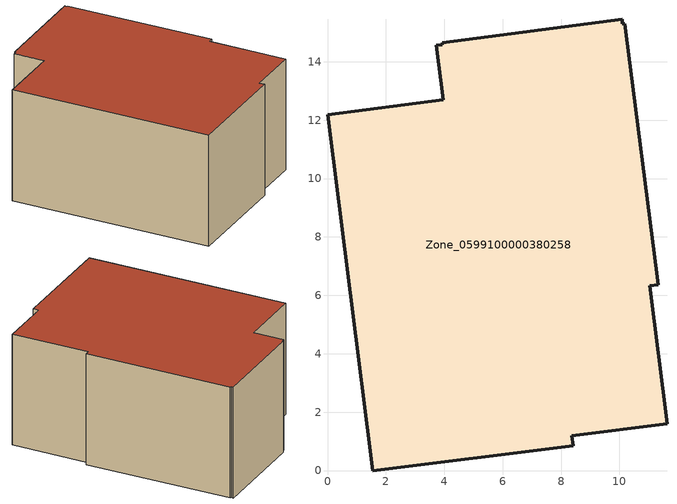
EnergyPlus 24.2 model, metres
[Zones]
Zone_0599100000380258
 floor ground (C_G): 3.92,14.65 10.09,15.45 10.1,15.3 10.18,15.31 11.32,6.37 11.03,6.32 11.63,1.61 8.37,1.2 8.41,0.85 1.55,0 0,12.19 3.96,12.69 3.72,14.56 3.94,14.59 z0
 wall outside (C_F): 1.55,0 8.41,0.85 8.37,1.2 11.63,1.61 11.03,6.32 11.32,6.37 10.18,15.31 10.1,15.3 10.09,15.45 3.92,14.65 3.94,14.59 3.72,14.56 3.96,12.69 0,12.19 1.55,0 z0:6.96
 roof outside (C_R): 10.09,15.45 3.92,14.65 3.94,14.59 3.72,14.56 3.96,12.69 0,12.19 1.55,0 8.41,0.85 8.37,1.2 11.63,1.61 11.03,6.32 11.32,6.37 10.18,15.31 10.1,15.3 z6.96
[BUILDING]
Pand.0599100000380258: North Axis=0; Terrain=City; Loads Convergence Tolerance Value=0.04; Temperature Convergence Tolerance Value=0.4; Solar Distribution=FullExterior; Maximum Number of Warmup Days=25; Minimum Number of Warmup Days=1
[Site:Location]
Rotterdam.The.Hague.AP_ZH_NLD Design_Conditions: Latitude=51.96; Longitude=4.45; Time Zone=1; Elevation=-4.5
[SITE:GROUNDTEMPERATURE:BUILDINGSURFACE]
18, 18, 18, 18, 18, 18, 18, 18, 18, 18, 18, 18
[MATERIAL] Thermal Absorptance=0.9; Solar Absorptance=0.7; Visible Absorptance=0.7
Name | Roughness | Thickness | Conductivity | Density | Specific Heat
G.D.1992-2005 | MediumSmooth | 0.15 | 0.06 | 540 | 1210
F.D.1992-2005 | Rough | 0.3 | 0.12 | 1920 | 840
R.D.1992-2005 | MediumRough | 0.2 | 0.08 | 1500 | 1000
[CONSTRUCTION]
C_G: G.D.1992-2005
C_F: F.D.1992-2005
C_R: R.D.1992-2005
[ZONE]
Zone_0599100000380258: Type=1; Multiplier=1; Ceiling Height=Autocalculate; Volume=Autocalculate; Floor Area=autocalculate; Part of Total Floor Area=Yes
[ZONEINFILTRATION:DESIGNFLOWRATE]
Infil_Zone_0599100000380258: Zone or ZoneList or Space or SpaceList=Zone_0599100000380258; Schedule=AlwaysOn; Design Flow Rate Calculation Method=Flow/Area; Flow Rate per Floor Area=0.0021; Constant Term Coefficient=1; Temperature Term Coefficient=0; Velocity Term Coefficient=0; Velocity Squared Term Coefficient=0
[HVACTEMPLATE:ZONE:IDEALLOADSAIRSYSTEM]
Zone_0599100000380258: Maximum Heating Supply Air Temperature=50; Minimum Cooling Supply Air Temperature=13; Maximum Heating Supply Air Humidity Ratio=0.0156; Minimum Cooling Supply Air Humidity Ratio=0.0077; Heating Limit=NoLimit; Cooling Limit=NoLimit; Dehumidification Control Type=ConstantSensibleHeatRatio; Cooling Sensible Heat Ratio=0.7; Dehumidification Setpoint=60; Humidification Control Type=None; Humidification Setpoint=30; Outdoor Air Method=None; Outdoor Air Flow Rate per Person=0.00944; Outdoor Air Flow Rate per Zone Floor Area=0; Outdoor Air Flow Rate per Zone=0; Demand Controlled Ventilation Type=None; Outdoor Air Economizer Type=NoEconomizer; Heat Recovery Type=None; Sensible Heat Recovery Effectiveness=0.7; Latent Heat Recovery Effectiveness=0.65
[ZONECONTROL:THERMOSTAT]
ThermostatControl_Zone_0599100000380258: Zone or ZoneList=Zone_0599100000380258; Control Type Schedule=DualSetpointControlType; Control 1=Thermostat_Zone_0599100000380258; Temperature Difference Between Cutout And Setpoint=0
[THERMOSTATSETPOINT:DUALSETPOINT]
Thermostat_Zone_0599100000380258: Heating Setpoint Temperature Schedule=HeatingSetpoint_Zone_0599100000380258; Cooling Setpoint Temperature Schedule=CoolingSetpoint_Zone_0599100000380258
[SCHEDULE:COMPACT]
HeatingSetpoint_Zone_0599100000380258: Through: 12/31, For: AllDays, Until: 24:00, 21
CoolingSetpoint_Zone_0599100000380258: Through: 12/31, For: AllDays, Until: 24:00, 24
DualSetpointControlType: Through: 12/31, For: AllDays, Until: 24:00, 4
AlwaysOn: Through: 12/31, For: AllDays, Until: 24:00, 1
